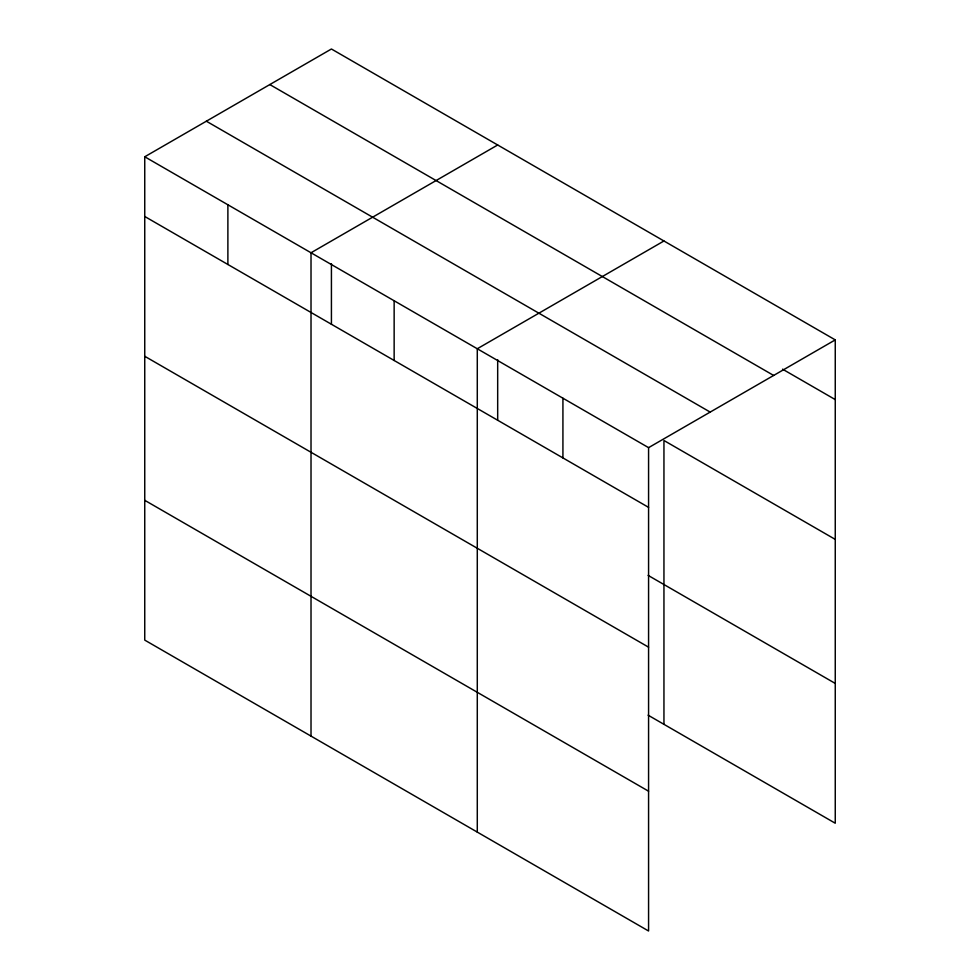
<?xml version="1.0" encoding="UTF-8"?>
<svg xmlns="http://www.w3.org/2000/svg" width="980" height="980" viewBox="0 0 980 980"><rect width="100%" height="100%" fill="white"/><g stroke="black" fill="none" stroke-linecap="round" stroke-linejoin="round"><path stroke-width="1.47" d="M144.746 156.776L648.576 447.652L648.576 931L144.746 640.111L144.746 156.776L331.424 49L835.254 339.889L835.254 823.225L648.111 715.18M497.681 144.991L311.015 252.767L311.015 736.103M663.95 240.982L477.285 348.757L477.285 832.094M648.576 447.652L835.254 339.889M782.542 369.166L835.254 399.595M269.819 84.562L773.649 375.45M206.351 121.202L710.182 412.09M835.254 539.392L663.95 440.498L663.95 724.33M144.746 216.482L648.576 507.371M648.111 575.383L835.254 683.428M144.746 356.279L648.576 647.168M144.746 500.315L648.576 791.203M562.924 398.211L562.924 457.917M497.681 359.66L497.681 420.31M394.144 300.762L394.144 360.481M331.424 263.669L331.424 324.319M227.887 204.771L227.887 264.49"/></g></svg>
